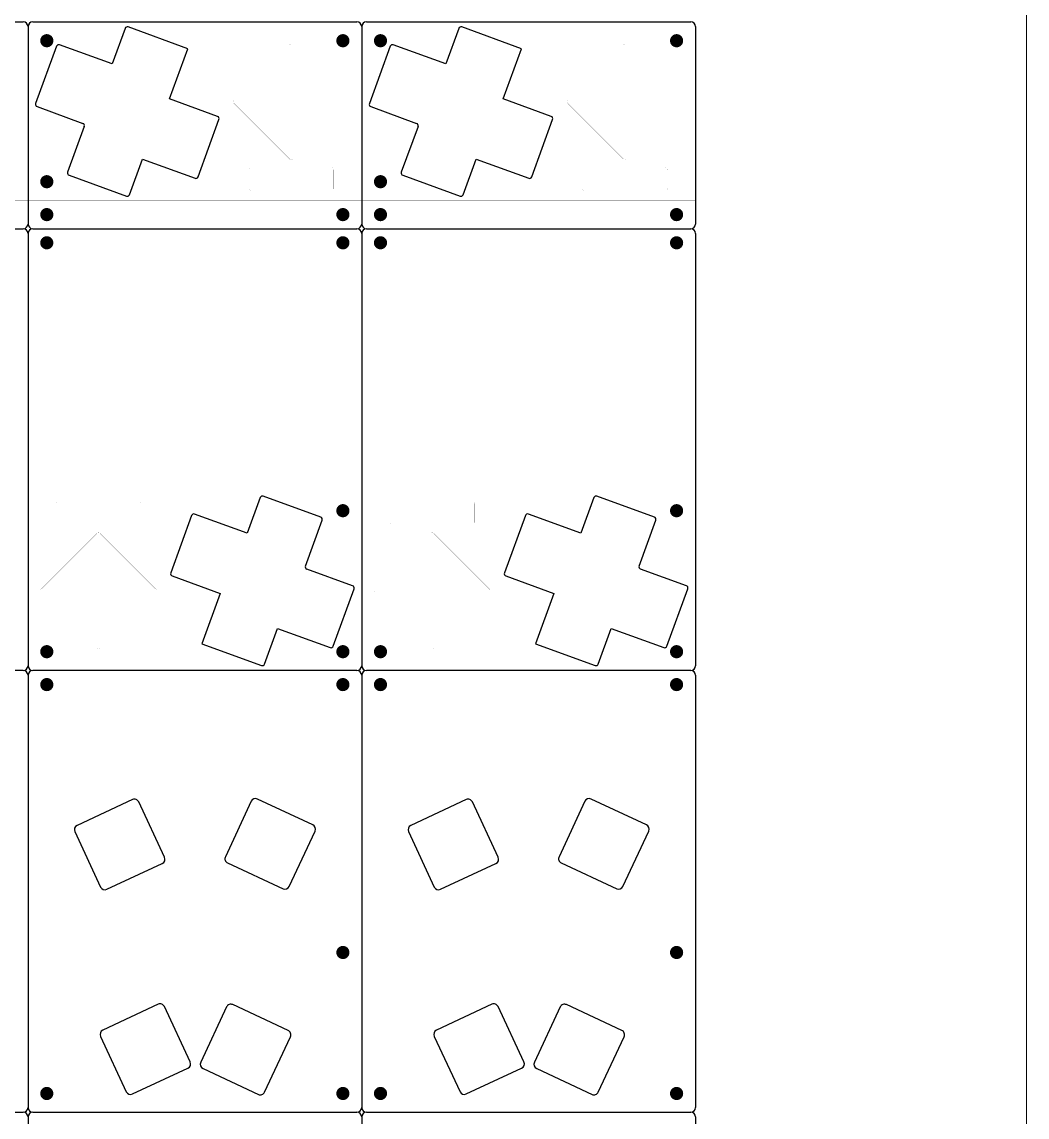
# Model space of a CAD drawing. Extents: x 0 to 432, y 0 to 711.
# Drawn here: x 218.1 to 431.9, y 237.3 to 470.4 of the extents above; entities that cross this region are included whole.
import ezdxf

# ---------------------------------------------------------------- set-up
doc = ezdxf.new("R2010")
doc.units = 0
doc.layers.add('20', color=5, linetype='CONTINUOUS')
doc.layers.add('51', color=6, linetype='CONTINUOUS')

msp = doc.modelspace()

# ---------------------------------------------------------------- linework, layer by layer
at = {"layer": '20'}
for p, q in [((149.35, 470.35), (218.35, 470.35)), ((219.35, 469.35), (219.35, 432.35)), ((220.35, 470.35), (289.35, 470.35)), ((240.0214, 468.9738), (237.2632, 461.3959)), ((253.3481, 464.6554), (240.6622, 469.2727)), ((290.35, 469.35), (290.35, 432.35)), ((291.35, 470.35), (360.35, 470.35)), ((311.0214, 468.9738), (308.2632, 461.3959)), ((324.3481, 464.6554), (311.6622, 469.2727)), ((361.35, 469.35), (361.35, 432.35)), ((225.4214, 465.1738), (220.9751, 452.9578)), ((237.2632, 461.3959), (226.0622, 465.4727)), ((249.4512, 453.9488), (253.3481, 464.6554)), ((296.4214, 465.1738), (291.9751, 452.9578)), ((308.2632, 461.3959), (297.0622, 465.4727)), ((320.4512, 453.9488), (324.3481, 464.6554)), ((221.274, 452.317), (231.0312, 448.7656)), ((259.6782, 450.2264), (249.4512, 453.9488)), ((292.274, 452.317), (302.0312, 448.7656)), ((330.6782, 450.2264), (320.4512, 453.9488)), ((231.33, 448.1248), (227.7751, 438.3578)), ((255.5308, 437.3696), (259.9771, 449.5856)), ((302.33, 448.1248), (298.7751, 438.3578)), ((326.5308, 437.3696), (330.9771, 449.5856)), ((240.9308, 433.5696), (243.689, 441.1475)), ((243.689, 441.1475), (254.89, 437.0707)), ((311.9308, 433.5696), (314.689, 441.1475)), ((314.689, 441.1475), (325.89, 437.0707)), ((228.074, 437.717), (240.29, 433.2707)), ((299.074, 437.717), (311.29, 433.2707)), ((219.35, 432.35), (219.35, 427.35)), ((290.35, 432.35), (290.35, 427.35)), ((361.35, 432.35), (361.35, 427.35)), ((149.35, 426.35), (218.35, 426.35)), ((219.35, 425.35), (219.35, 333.35)), ((220.35, 426.35), (289.35, 426.35)), ((290.35, 425.35), (290.35, 333.35)), ((291.35, 426.35), (360.35, 426.35)), ((361.35, 425.35), (361.35, 333.35)), ((268.7692, 369.1304), (266.011, 361.5525)), ((281.626, 364.983), (269.41, 369.4293)), ((339.7692, 369.1304), (337.011, 361.5525)), ((352.626, 364.983), (340.41, 369.4293)), ((254.1692, 365.3304), (249.7229, 353.1144)), ((266.011, 361.5525), (254.81, 365.6293)), ((278.37, 354.5752), (281.9249, 364.3422)), ((325.1692, 365.3304), (320.7229, 353.1144)), ((337.011, 361.5525), (325.81, 365.6293)), ((349.37, 354.5752), (352.9249, 364.3422)), ((250.0218, 352.4736), (260.2488, 348.7512)), ((288.426, 350.383), (278.6688, 353.9343)), ((321.0218, 352.4736), (331.2488, 348.7512)), ((359.426, 350.383), (349.6688, 353.9343)), ((284.2786, 337.5262), (288.7249, 349.7422)), ((355.2786, 337.5262), (359.7249, 349.7422)), ((260.2488, 348.7512), (256.3519, 338.0446)), ((331.2488, 348.7512), (327.3519, 338.0446)), ((269.6786, 333.7262), (272.4368, 341.3041)), ((272.4368, 341.3041), (283.6378, 337.2273)), ((340.6786, 333.7262), (343.4368, 341.3041)), ((343.4368, 341.3041), (354.6378, 337.2273)), ((256.3519, 338.0446), (269.0378, 333.4273)), ((327.3519, 338.0446), (340.0378, 333.4273)), ((218.35, 332.35), (149.35, 332.35)), ((219.35, 331.35), (219.35, 239.35)), ((289.35, 332.35), (220.35, 332.35)), ((290.35, 331.35), (290.35, 239.35)), ((360.35, 332.35), (291.35, 332.35)), ((361.35, 331.35), (361.35, 239.35)), ((241.5762, 304.8875), (229.7942, 299.3935)), ((248.3992, 292.6218), (242.9052, 304.4038)), ((266.8352, 304.5163), (261.3412, 292.7343)), ((279.9461, 299.5059), (268.1641, 305)), ((312.5762, 304.8875), (300.7942, 299.3935)), ((319.3992, 292.6218), (313.9052, 304.4038)), ((337.8352, 304.5163), (332.3412, 292.7343)), ((350.9461, 299.5059), (339.1641, 305)), ((229.3105, 298.0645), (234.8046, 286.2825)), ((274.9358, 286.395), (280.4298, 298.177)), ((300.3105, 298.0645), (305.8046, 286.2825)), ((345.9358, 286.395), (351.4298, 298.177)), ((236.1335, 285.7988), (247.9155, 291.2929)), ((261.8248, 291.4053), (273.6068, 285.9113)), ((307.1335, 285.7988), (318.9155, 291.2929)), ((332.8248, 291.4053), (344.6068, 285.9113)), ((247.0395, 261.3299), (235.2575, 255.8358)), ((274.7062, 255.7584), (262.9242, 261.2525)), ((318.0395, 261.3299), (306.2575, 255.8358)), ((345.7062, 255.7584), (333.9242, 261.2525)), ((253.8625, 249.0642), (248.3684, 260.8462)), ((261.5952, 260.7688), (256.1012, 248.9868)), ((324.8625, 249.0642), (319.3684, 260.8462)), ((332.5952, 260.7688), (327.1012, 248.9868)), ((234.7738, 254.5069), (240.2679, 242.7249)), ((269.6958, 242.6475), (275.1899, 254.4295)), ((305.7738, 254.5069), (311.2679, 242.7249)), ((340.6958, 242.6475), (346.1899, 254.4295)), ((241.5968, 242.2412), (253.3788, 247.7352)), ((256.5849, 247.6579), (268.3669, 242.1638)), ((312.5968, 242.2412), (324.3788, 247.7352)), ((327.5849, 247.6579), (339.3669, 242.1638)), ((149.35, 238.35), (218.35, 238.35)), ((220.35, 238.35), (289.35, 238.35)), ((291.35, 238.35), (360.35, 238.35)), ((219.35, 237.35), (219.35, 200.35)), ((290.35, 237.35), (290.35, 200.35)), ((361.35, 237.35), (361.35, 200.35))]:
    msp.add_line(p, q, dxfattribs=at)
for points, const_width in [([(223.35, 465.65, 1), (223.35, 467.05, 1), (223.35, 465.65)], 1.4), ([(286.35, 465.65, 1), (286.35, 467.05, 1), (286.35, 465.65)], 1.4), ([(294.35, 465.65, 1), (294.35, 467.05, 1), (294.35, 465.65)], 1.4), ([(357.35, 465.65, 1), (357.35, 467.05, 1), (357.35, 465.65)], 1.4), ([(275.7036, 465.4964, 0.4142), (274.9964, 465.4964)], 0.01), ([(274.9947, 465.4982, 1), (274.9982, 465.4947)], 0.005), ([(274.9982, 465.4947, 1), (274.9947, 465.4982)], 0.005), ([(275.7053, 465.4982, 1), (275.7018, 465.4947)], 0.005), ([(275.7018, 465.4947, 1), (275.7053, 465.4982)], 0.005), ([(346.7036, 465.4964, 0.4142), (345.9964, 465.4964)], 0.01), ([(345.9947, 465.4982, 1), (345.9982, 465.4947)], 0.005), ([(345.9982, 465.4947, 1), (345.9947, 465.4982)], 0.005), ([(346.7053, 465.4982, 1), (346.7018, 465.4947)], 0.005), ([(346.7018, 465.4947, 1), (346.7053, 465.4982)], 0.005), ([(263.2036, 453.7036, 0.4142), (263.2036, 452.9964)], 0.01), ([(263.2018, 453.7053, 1), (263.2053, 453.7018)], 0.005), ([(263.2053, 452.9982, 1), (263.2018, 452.9947)], 0.005), ([(263.2053, 453.7018, 1), (263.2018, 453.7053)], 0.005), ([(263.2018, 452.9947, 1), (263.2053, 452.9982)], 0.005), ([(287.4964, 452.9964, 0.4142), (287.4964, 453.7036)], 0.01), ([(287.4982, 453.7053, 1), (287.4947, 453.7018)], 0.005), ([(287.4947, 452.9982, 1), (287.4982, 452.9947)], 0.005), ([(287.4947, 453.7018, 1), (287.4982, 453.7053)], 0.005), ([(287.4982, 452.9947, 1), (287.4947, 452.9982)], 0.005), ([(334.2036, 453.7036, 0.4142), (334.2036, 452.9964)], 0.01), ([(334.2018, 453.7053, 1), (334.2053, 453.7018)], 0.005), ([(334.2053, 452.9982, 1), (334.2018, 452.9947)], 0.005), ([(334.2053, 453.7018, 1), (334.2018, 453.7053)], 0.005), ([(334.2018, 452.9947, 1), (334.2053, 452.9982)], 0.005), ([(358.4964, 452.9964, 0.4142), (358.4964, 453.7036)], 0.01), ([(358.4982, 453.7053, 1), (358.4947, 453.7018)], 0.005), ([(358.4947, 452.9982, 1), (358.4982, 452.9947)], 0.005), ([(358.4947, 453.7018, 1), (358.4982, 453.7053)], 0.005), ([(358.4982, 452.9947, 1), (358.4947, 452.9982)], 0.005), ([(274.9964, 441.2036, 0.4142), (275.7036, 441.2036)], 0.01), ([(274.9982, 441.2053, 1), (274.9947, 441.2018)], 0.005), ([(274.9947, 441.2018, 1), (274.9982, 441.2053)], 0.005), ([(275.7018, 441.2053, 1), (275.7053, 441.2018)], 0.005), ([(275.7053, 441.2018, 1), (275.7018, 441.2053)], 0.005), ([(345.9964, 441.2036, 0.4142), (346.7036, 441.2036)], 0.01), ([(345.9982, 441.2053, 1), (345.9947, 441.2018)], 0.005), ([(345.9947, 441.2018, 1), (345.9982, 441.2053)], 0.005), ([(346.7018, 441.2053, 1), (346.7053, 441.2018)], 0.005), ([(346.7053, 441.2018, 1), (346.7018, 441.2053)], 0.005), ([(266.85, 439.35, 0.4142), (266.35, 438.85)], 0.01), ([(266.3525, 438.85, 1), (266.3475, 438.85)], 0.005), ([(266.3475, 438.85, 1), (266.3525, 438.85)], 0.005), ([(266.85, 439.3525, 1), (266.85, 439.3475)], 0.005), ([(266.85, 439.3475, 1), (266.85, 439.3525)], 0.005), ([(284.35, 438.85, 0.4142), (283.85, 439.35)], 0.01), ([(283.85, 439.3525, 1), (283.85, 439.3475)], 0.005), ([(283.85, 439.3475, 1), (283.85, 439.3525)], 0.005), ([(284.3525, 438.85, 1), (284.3475, 438.85)], 0.005), ([(284.3475, 438.85, 1), (284.3525, 438.85)], 0.005), ([(337.85, 439.35, 0.4142), (337.35, 438.85)], 0.01), ([(337.3525, 438.85, 1), (337.3475, 438.85)], 0.005), ([(337.3475, 438.85, 1), (337.3525, 438.85)], 0.005), ([(337.85, 439.3525, 1), (337.85, 439.3475)], 0.005), ([(337.85, 439.3475, 1), (337.85, 439.3525)], 0.005), ([(355.35, 438.85, 0.4142), (354.85, 439.35)], 0.01), ([(354.85, 439.3525, 1), (354.85, 439.3475)], 0.005), ([(354.85, 439.3475, 1), (354.85, 439.3525)], 0.005), ([(355.3525, 438.85, 1), (355.3475, 438.85)], 0.005), ([(355.3475, 438.85, 1), (355.3525, 438.85)], 0.005), ([(223.35, 435.65, 1), (223.35, 437.05, 1), (223.35, 435.65)], 1.4), ([(294.35, 435.65, 1), (294.35, 437.05, 1), (294.35, 435.65)], 1.4), ([(266.35, 434.85, 0.4142), (266.85, 434.35)], 0.01), ([(266.3525, 434.85, 1), (266.3475, 434.85)], 0.005), ([(266.3475, 434.85, 1), (266.3525, 434.85)], 0.005), ([(266.85, 434.3525, 1), (266.85, 434.3475)], 0.005), ([(266.85, 434.3475, 1), (266.85, 434.3525)], 0.005), ([(283.85, 434.35, 0.4142), (284.35, 434.85)], 0.01), ([(283.85, 434.3525, 1), (283.85, 434.3475)], 0.005), ([(283.85, 434.3475, 1), (283.85, 434.3525)], 0.005), ([(284.3525, 434.85, 1), (284.3475, 434.85)], 0.005), ([(284.3475, 434.85, 1), (284.3525, 434.85)], 0.005), ([(337.35, 434.85, 0.4142), (337.85, 434.35)], 0.01), ([(337.3525, 434.85, 1), (337.3475, 434.85)], 0.005), ([(337.3475, 434.85, 1), (337.3525, 434.85)], 0.005), ([(337.85, 434.3525, 1), (337.85, 434.3475)], 0.005), ([(337.85, 434.3475, 1), (337.85, 434.3525)], 0.005), ([(354.85, 434.35, 0.4142), (355.35, 434.85)], 0.01), ([(354.85, 434.3525, 1), (354.85, 434.3475)], 0.005), ([(354.85, 434.3475, 1), (354.85, 434.3525)], 0.005), ([(355.3525, 434.85, 1), (355.3475, 434.85)], 0.005), ([(355.3475, 434.85, 1), (355.3525, 434.85)], 0.005), ([(219.35, 432.3525, 1), (219.35, 432.3475)], 0.005), ([(219.35, 432.3475, 1), (219.35, 432.3525)], 0.005), ([(290.35, 432.3525, 1), (290.35, 432.3475)], 0.005), ([(290.35, 432.3475, 1), (290.35, 432.3525)], 0.005), ([(361.35, 432.3475, 1), (361.35, 432.3525)], 0.005), ([(223.35, 428.65, 1), (223.35, 430.05, 1), (223.35, 428.65)], 1.4), ([(286.35, 428.65, 1), (286.35, 430.05, 1), (286.35, 428.65)], 1.4), ([(294.35, 428.65, 1), (294.35, 430.05, 1), (294.35, 428.65)], 1.4), ([(357.35, 428.65, 1), (357.35, 430.05, 1), (357.35, 428.65)], 1.4), ([(223.35, 422.65, 1), (223.35, 424.05, 1), (223.35, 422.65)], 1.4), ([(286.35, 422.65, 1), (286.35, 424.05, 1), (286.35, 422.65)], 1.4), ([(294.35, 422.65, 1), (294.35, 424.05, 1), (294.35, 422.65)], 1.4), ([(357.35, 422.65, 1), (357.35, 424.05, 1), (357.35, 422.65)], 1.4), ([(225.85, 368.35, 0.4142), (225.35, 367.85)], 0.01), ([(225.85, 368.3525, 1), (225.85, 368.3475)], 0.005), ([(225.85, 368.3475, 1), (225.85, 368.3525)], 0.005), ([(243.35, 367.85, 0.4142), (242.85, 368.35)], 0.01), ([(242.85, 368.3525, 1), (242.85, 368.3475)], 0.005), ([(242.85, 368.3475, 1), (242.85, 368.3525)], 0.005), ([(296.85, 368.35, 0.4142), (296.35, 367.85)], 0.01), ([(296.85, 368.3525, 1), (296.85, 368.3475)], 0.005), ([(296.85, 368.3475, 1), (296.85, 368.3525)], 0.005), ([(314.35, 367.85, 0.4142), (313.85, 368.35)], 0.01), ([(313.85, 368.3525, 1), (313.85, 368.3475)], 0.005), ([(313.85, 368.3475, 1), (313.85, 368.3525)], 0.005), ([(225.3525, 367.85, 1), (225.3475, 367.85)], 0.005), ([(225.3475, 367.85, 1), (225.3525, 367.85)], 0.005), ([(243.3525, 367.85, 1), (243.3475, 367.85)], 0.005), ([(243.3475, 367.85, 1), (243.3525, 367.85)], 0.005), ([(286.35, 365.65, 1), (286.35, 367.05, 1), (286.35, 365.65)], 1.4), ([(296.3525, 367.85, 1), (296.3475, 367.85)], 0.005), ([(296.3475, 367.85, 1), (296.3525, 367.85)], 0.005), ([(314.3525, 367.85, 1), (314.3475, 367.85)], 0.005), ([(314.3475, 367.85, 1), (314.3525, 367.85)], 0.005), ([(357.35, 365.65, 1), (357.35, 367.05, 1), (357.35, 365.65)], 1.4), ([(225.35, 363.85, 0.4142), (225.85, 363.35)], 0.01), ([(225.3525, 363.85, 1), (225.3475, 363.85)], 0.005), ([(225.3475, 363.85, 1), (225.3525, 363.85)], 0.005), ([(242.85, 363.35, 0.4142), (243.35, 363.85)], 0.01), ([(243.3525, 363.85, 1), (243.3475, 363.85)], 0.005), ([(243.3475, 363.85, 1), (243.3525, 363.85)], 0.005), ([(296.35, 363.85, 0.4142), (296.85, 363.35)], 0.01), ([(296.3525, 363.85, 1), (296.3475, 363.85)], 0.005), ([(296.3475, 363.85, 1), (296.3525, 363.85)], 0.005), ([(313.85, 363.35, 0.4142), (314.35, 363.85)], 0.01), ([(314.3525, 363.85, 1), (314.3475, 363.85)], 0.005), ([(314.3475, 363.85, 1), (314.3525, 363.85)], 0.005), ([(225.85, 363.3525, 1), (225.85, 363.3475)], 0.005), ([(225.85, 363.3475, 1), (225.85, 363.3525)], 0.005), ([(234.7036, 361.4964, 0.4142), (233.9964, 361.4964)], 0.01), ([(233.9947, 361.4982, 1), (233.9982, 361.4947)], 0.005), ([(233.9982, 361.4947, 1), (233.9947, 361.4982)], 0.005), ([(234.7053, 361.4982, 1), (234.7018, 361.4947)], 0.005), ([(234.7018, 361.4947, 1), (234.7053, 361.4982)], 0.005), ([(242.85, 363.3525, 1), (242.85, 363.3475)], 0.005), ([(242.85, 363.3475, 1), (242.85, 363.3525)], 0.005), ([(296.85, 363.3525, 1), (296.85, 363.3475)], 0.005), ([(296.85, 363.3475, 1), (296.85, 363.3525)], 0.005), ([(305.7036, 361.4964, 0.4142), (304.9964, 361.4964)], 0.01), ([(304.9947, 361.4982, 1), (304.9982, 361.4947)], 0.005), ([(304.9982, 361.4947, 1), (304.9947, 361.4982)], 0.005), ([(305.7053, 361.4982, 1), (305.7018, 361.4947)], 0.005), ([(305.7018, 361.4947, 1), (305.7053, 361.4982)], 0.005), ([(313.85, 363.3525, 1), (313.85, 363.3475)], 0.005), ([(313.85, 363.3475, 1), (313.85, 363.3525)], 0.005), ([(222.2036, 349.7036, 0.4142), (222.2036, 348.9964)], 0.01), ([(222.2018, 349.7053, 1), (222.2053, 349.7018)], 0.005), ([(222.2053, 349.7018, 1), (222.2018, 349.7053)], 0.005), ([(246.4964, 348.9964, 0.4142), (246.4964, 349.7036)], 0.01), ([(246.4982, 349.7053, 1), (246.4947, 349.7018)], 0.005), ([(246.4947, 349.7018, 1), (246.4982, 349.7053)], 0.005), ([(293.2036, 349.7036, 0.4142), (293.2036, 348.9964)], 0.01), ([(293.2018, 349.7053, 1), (293.2053, 349.7018)], 0.005), ([(293.2053, 349.7018, 1), (293.2018, 349.7053)], 0.005), ([(317.4964, 348.9964, 0.4142), (317.4964, 349.7036)], 0.01), ([(317.4982, 349.7053, 1), (317.4947, 349.7018)], 0.005), ([(317.4947, 349.7018, 1), (317.4982, 349.7053)], 0.005), ([(222.2053, 348.9982, 1), (222.2018, 348.9947)], 0.005), ([(222.2018, 348.9947, 1), (222.2053, 348.9982)], 0.005), ([(246.4947, 348.9982, 1), (246.4982, 348.9947)], 0.005), ([(246.4982, 348.9947, 1), (246.4947, 348.9982)], 0.005), ([(293.2053, 348.9982, 1), (293.2018, 348.9947)], 0.005), ([(293.2018, 348.9947, 1), (293.2053, 348.9982)], 0.005), ([(317.4947, 348.9982, 1), (317.4982, 348.9947)], 0.005), ([(317.4982, 348.9947, 1), (317.4947, 348.9982)], 0.005), ([(223.35, 335.65, 1), (223.35, 337.05, 1), (223.35, 335.65)], 1.4), ([(233.9964, 337.2036, 0.4142), (234.7036, 337.2036)], 0.01), ([(233.9982, 337.2053, 1), (233.9947, 337.2018)], 0.005), ([(233.9947, 337.2018, 1), (233.9982, 337.2053)], 0.005), ([(234.7018, 337.2053, 1), (234.7053, 337.2018)], 0.005), ([(234.7053, 337.2018, 1), (234.7018, 337.2053)], 0.005), ([(286.35, 335.65, 1), (286.35, 337.05, 1), (286.35, 335.65)], 1.4), ([(294.35, 335.65, 1), (294.35, 337.05, 1), (294.35, 335.65)], 1.4), ([(304.9964, 337.2036, 0.4142), (305.7036, 337.2036)], 0.01), ([(304.9982, 337.2053, 1), (304.9947, 337.2018)], 0.005), ([(304.9947, 337.2018, 1), (304.9982, 337.2053)], 0.005), ([(305.7018, 337.2053, 1), (305.7053, 337.2018)], 0.005), ([(305.7053, 337.2018, 1), (305.7018, 337.2053)], 0.005), ([(357.35, 335.65, 1), (357.35, 337.05, 1), (357.35, 335.65)], 1.4), ([(223.35, 328.65, 1), (223.35, 330.05, 1), (223.35, 328.65)], 1.4), ([(286.35, 328.65, 1), (286.35, 330.05, 1), (286.35, 328.65)], 1.4), ([(294.35, 328.65, 1), (294.35, 330.05, 1), (294.35, 328.65)], 1.4), ([(357.35, 328.65, 1), (357.35, 330.05, 1), (357.35, 328.65)], 1.4), ([(286.35, 271.65, 1), (286.35, 273.05, 1), (286.35, 271.65)], 1.4), ([(357.35, 271.65, 1), (357.35, 273.05, 1), (357.35, 271.65)], 1.4), ([(223.35, 241.65, 1), (223.35, 243.05, 1), (223.35, 241.65)], 1.4), ([(286.35, 241.65, 1), (286.35, 243.05, 1), (286.35, 241.65)], 1.4), ([(294.35, 241.65, 1), (294.35, 243.05, 1), (294.35, 241.65)], 1.4), ([(357.35, 241.65, 1), (357.35, 243.05, 1), (357.35, 241.65)], 1.4)]:
    msp.add_lwpolyline(points, format="xyb", dxfattribs=dict(at, const_width=const_width))
at = {"layer": '20', "const_width": 0.01}
for points in [[(263.2036, 453.7036), (274.9964, 465.4964)], [(275.7036, 465.4964), (287.4964, 453.7036)], [(334.2036, 453.7036), (345.9964, 465.4964)], [(346.7036, 465.4964), (358.4964, 453.7036)], [(274.9964, 441.2036), (263.2036, 452.9964)], [(287.4964, 452.9964), (275.7036, 441.2036)], [(345.9964, 441.2036), (334.2036, 452.9964)], [(358.4964, 452.9964), (346.7036, 441.2036)], [(266.35, 434.85), (266.35, 438.85)], [(266.85, 439.35), (283.85, 439.35)], [(284.35, 434.85), (284.35, 438.85)], [(337.35, 434.85), (337.35, 438.85)], [(337.85, 439.35), (354.85, 439.35)], [(355.35, 434.85), (355.35, 438.85)], [(283.85, 434.35), (266.85, 434.35)], [(354.85, 434.35), (337.85, 434.35)], [(148.35, 432.35), (219.35, 432.35)], [(219.35, 432.35), (290.35, 432.35)], [(290.35, 432.35), (361.35, 432.35)], [(225.85, 368.35), (242.85, 368.35)], [(296.85, 368.35), (313.85, 368.35)], [(225.35, 367.85), (225.35, 363.85)], [(243.35, 367.85), (243.35, 363.85)], [(296.35, 367.85), (296.35, 363.85)], [(314.35, 367.85), (314.35, 363.85)], [(222.2036, 349.7036), (233.9964, 361.4964)], [(242.85, 363.35), (225.85, 363.35)], [(234.7036, 361.4964), (246.4964, 349.7036)], [(293.2036, 349.7036), (304.9964, 361.4964)], [(313.85, 363.35), (296.85, 363.35)], [(305.7036, 361.4964), (317.4964, 349.7036)], [(233.9964, 337.2036), (222.2036, 348.9964)], [(246.4964, 348.9964), (234.7036, 337.2036)], [(304.9964, 337.2036), (293.2036, 348.9964)], [(317.4964, 348.9964), (305.7036, 337.2036)]]:
    msp.add_lwpolyline(points, dxfattribs=at)
at = {"layer": '20'}
for centre, radius, start, end in [((218.35, 469.35), 1, 0, 90), ((220.35, 469.35), 1, 90, 180), ((240.4912, 468.8028), 0.5, 69.9998, 159.9999), ((289.35, 469.35), 1, 0, 90), ((291.35, 469.35), 1, 90, 180), ((311.4912, 468.8028), 0.5, 69.9998, 159.9999), ((360.35, 469.35), 1, 0, 90), ((225.8912, 465.0028), 0.5, 69.9998, 159.9999), ((296.8912, 465.0028), 0.5, 69.9998, 159.9999), ((221.445, 452.7868), 0.5, 160.0003, 250.0001), ((292.445, 452.7868), 0.5, 160.0003, 250.0001), ((259.5072, 449.7566), 0.5, 340.0003, 70.0001), ((330.5072, 449.7566), 0.5, 340.0003, 70.0001), ((230.8602, 448.2958), 0.5, 340.0003, 70.0001), ((301.8602, 448.2958), 0.5, 340.0003, 70.0001), ((228.245, 438.1868), 0.5, 160.0003, 250.0001), ((299.245, 438.1868), 0.5, 160.0003, 250.0001), ((255.061, 437.5406), 0.5, 249.9998, 339.9999), ((326.061, 437.5406), 0.5, 249.9998, 339.9999), ((240.461, 433.7406), 0.5, 249.9998, 339.9999), ((311.461, 433.7406), 0.5, 249.9998, 339.9999), ((218.35, 427.35), 1, 270, 0), ((220.35, 427.35), 1, 180, 270), ((289.35, 427.35), 1, 270, 0), ((291.35, 427.35), 1, 180, 270), ((360.35, 427.35), 1, 270, 0), ((218.35, 425.35), 1, 0, 90), ((220.35, 425.35), 1, 90, 180), ((289.35, 425.35), 1, 0, 90), ((291.35, 425.35), 1, 90, 180), ((360.35, 425.35), 1, 0, 90), ((269.239, 368.9594), 0.5, 69.9998, 159.9999), ((340.239, 368.9594), 0.5, 69.9998, 159.9999), ((254.639, 365.1594), 0.5, 69.9998, 159.9999), ((281.455, 364.5132), 0.5, 340.0003, 70.0001), ((325.639, 365.1594), 0.5, 69.9998, 159.9999), ((352.455, 364.5132), 0.5, 340.0003, 70.0001), ((278.8398, 354.4042), 0.5, 160.0003, 250.0001), ((349.8398, 354.4042), 0.5, 160.0003, 250.0001), ((250.1928, 352.9434), 0.5, 160.0003, 250.0001), ((321.1928, 352.9434), 0.5, 160.0003, 250.0001), ((288.255, 349.9132), 0.5, 340.0003, 70.0001), ((359.255, 349.9132), 0.5, 340.0003, 70.0001), ((283.8088, 337.6972), 0.5, 249.9998, 339.9999), ((354.8088, 337.6972), 0.5, 249.9998, 339.9999), ((218.35, 333.35), 1, 270, 0), ((220.35, 333.35), 1, 180, 270), ((269.2088, 333.8972), 0.5, 249.9998, 339.9999), ((289.35, 333.35), 1, 270, 0), ((291.35, 333.35), 1, 180, 270), ((340.2088, 333.8972), 0.5, 249.9998, 339.9999), ((360.35, 333.35), 1, 270, 0), ((218.35, 331.35), 1, 0, 90), ((220.35, 331.35), 1, 90, 180), ((289.35, 331.35), 1, 0, 90), ((291.35, 331.35), 1, 90, 180), ((360.35, 331.35), 1, 0, 90), ((241.9989, 303.9812), 1, 24.9999, 114.9999), ((267.7415, 304.0937), 1, 65, 155), ((312.9989, 303.9812), 1, 24.9999, 114.9999), ((338.7415, 304.0937), 1, 65, 155), ((230.2168, 298.4871), 1, 115.0001, 205.0001), ((279.5235, 298.5996), 1, 335, 65), ((301.2168, 298.4871), 1, 115.0001, 205.0001), ((350.5235, 298.5996), 1, 335, 65), ((247.4929, 292.1992), 1, 295, 25), ((262.2475, 292.3117), 1, 155, 245), ((318.4929, 292.1992), 1, 295, 25), ((333.2475, 292.3117), 1, 155, 245), ((235.7109, 286.7051), 1, 205.0001, 295.0001), ((274.0295, 286.8176), 1, 245, 335), ((306.7109, 286.7051), 1, 205.0001, 295.0001), ((345.0295, 286.8176), 1, 245, 335), ((247.4621, 260.4236), 1, 24.9999, 114.9999), ((262.5016, 260.3462), 1, 65.0001, 155.0001), ((318.4621, 260.4236), 1, 24.9999, 114.9999), ((333.5016, 260.3462), 1, 65.0001, 155.0001), ((235.6801, 254.9295), 1, 115.0001, 205.0001), ((274.2836, 254.8521), 1, 335.0001, 65.0001), ((306.6801, 254.9295), 1, 115.0001, 205.0001), ((345.2836, 254.8521), 1, 335.0001, 65.0001), ((252.9562, 248.6416), 1, 294.9999, 24.9999), ((257.0075, 248.5642), 1, 154.9999, 244.9999), ((323.9562, 248.6416), 1, 294.9999, 24.9999), ((328.0075, 248.5642), 1, 154.9999, 244.9999), ((241.1742, 243.1475), 1, 205.0001, 295.0001), ((268.7895, 243.0701), 1, 244.9999, 334.9999), ((312.1742, 243.1475), 1, 205.0001, 295.0001), ((339.7895, 243.0701), 1, 244.9999, 334.9999), ((218.35, 239.35), 1, 270, 0), ((218.35, 237.35), 1, 0, 90), ((220.35, 239.35), 1, 180, 270), ((220.35, 237.35), 1, 90, 180), ((289.35, 239.35), 1, 270, 0), ((289.35, 237.35), 1, 0, 90), ((291.35, 239.35), 1, 180, 270), ((291.35, 237.35), 1, 90, 180), ((360.35, 239.35), 1, 270, 0), ((360.35, 237.35), 1, 0, 90)]:
    msp.add_arc(centre, radius, start, end, dxfattribs=at)
at = {"layer": '51', "const_width": 0.254}
msp.add_lwpolyline([(431.8, 0), (431.8, 711.2)], dxfattribs=at)

doc.saveas('drawing.dxf')
